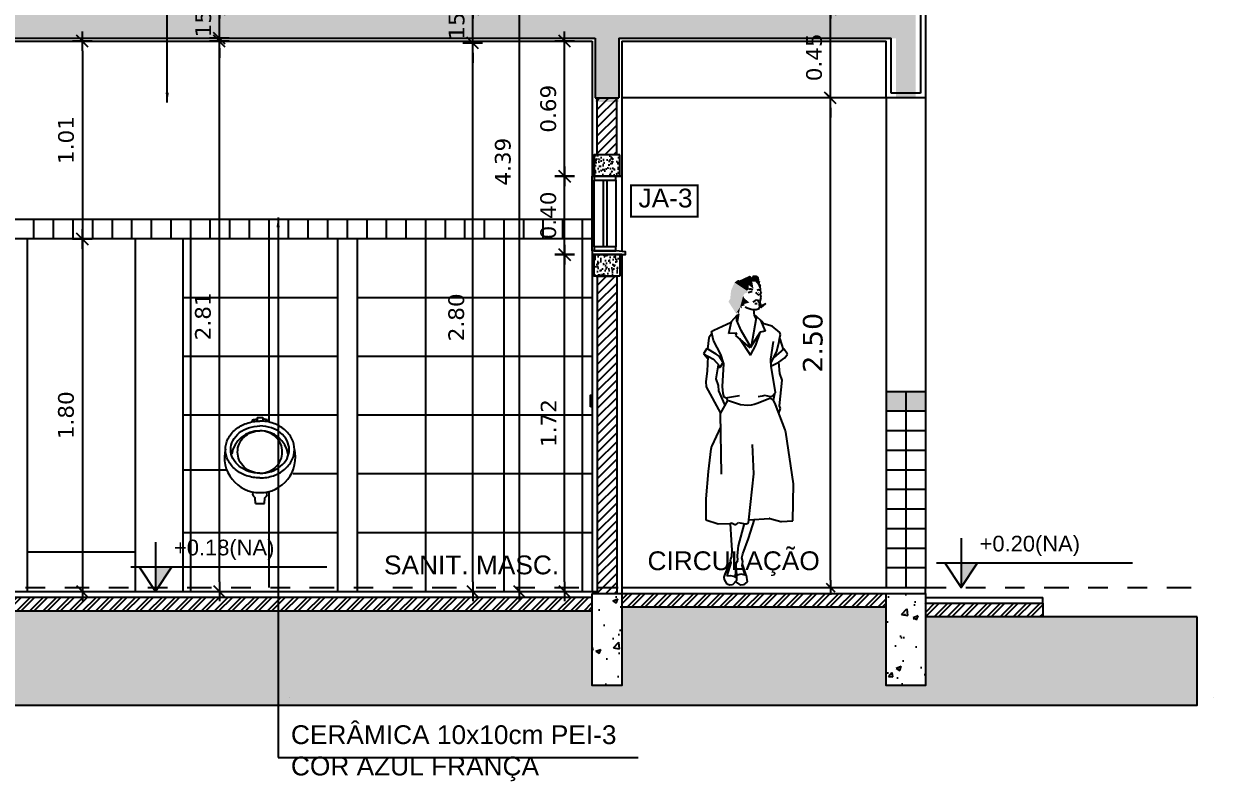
# Model space of a CAD drawing. Extents: x 12 to 194, y 116 to 198.
# Drawn here: x 34.03 to 40.1, y 174.65 to 178.52 of the extents above; entities that cross this region are included whole.
import ezdxf

# ---------------------------------------------------------------- set-up
doc = ezdxf.new("R2010")
doc.units = 0
doc.header["$LTSCALE"] = 0.005
doc.header["$PDMODE"] = 3
doc.linetypes.add('C5', pattern=[60, 50, -5, 0, -5])
doc.linetypes.add('TRAÇO-2PTOS_P', pattern=[0.625, 0.25, -0.125, 0, -0.125, 0, -0.125])
doc.layers.get('0').update_dxf_attribs({"linetype": 'CONTINUOUS'})
doc.layers.get('DEFPOINTS').update_dxf_attribs({"linetype": 'CONTINUOUS'})
for name, color, linetype in [('01', 1, 'CONTINUOUS'), ('0_HATCH', 1, 'CONTINUOUS'), ('252', 252, 'CONTINUOUS'), ('A-01', 1, 'CONTINUOUS'), ('A-BARRA', 2, 'CONTINUOUS'), ('A-JANELA', 3, 'CONTINUOUS'), ('A-WCCOZ', 7, 'CONTINUOUS'), ('AR-ESQ', 2, 'CONTINUOUS'), ('ARQ-ALV-CORTE', 5, 'CONTINUOUS'), ('ARQ-CTA-1_050', 1, 'CONTINUOUS'), ('ARQ-CTA-1_075', 1, 'CONTINUOUS'), ('ARQ-EXO-1_100', 251, 'C5'), ('ARQ-HTC', 9, 'CONTINUOUS'), ('ARQ-PIS-CORTE', 2, 'CONTINUOUS'), ('ARQ-SMB-1_050', 1, 'CONTINUOUS'), ('ARQ-SMB-1_100', 1, 'CONTINUOUS'), ('ARQ-TXT-1_075', 2, 'CONTINUOUS'), ('ESQUADRIA', 2, 'CONTINUOUS'), ('L_DECA', 7, 'CONTINUOUS'), ('SIM', 1, 'CONTINUOUS')]:
    doc.layers.add(name, color=color, linetype=linetype)
doc.styles.add('ESC-50-A20', font='arial.ttf', dxfattribs={"height": 0.1})
doc.styles.add('FNDE Text Cota 0075', font='verdana.ttf', dxfattribs={"height": 0.1})
doc.styles.add('FNDE Texto Cota 0025', font='verdana.ttf', dxfattribs={"height": 0.04})
doc.styles.add('FNDE Texto Cota 0050', font='verdana.ttf', dxfattribs={"height": 0.08})
doc.dimstyles.new('FNDE 1-0025', dxfattribs={"dimscale": 5, "dimtxt": 0.04, "dimasz": 0.01, "dimexe": 0.15, "dimexo": 0.15, "dimgap": 0.005, "dimtad": 1, "dimzin": 1, "dimdsep": 46, "dimtxsty": 'FNDE Texto Cota 0025', "dimblk": 'tic', "dimcen": 0.015, "dimdle": 0.15, "dimse1": 1, "dimse2": 1, "dimclrd": 251, "dimclre": 251, "dimclrt": 256, "dimaunit": 1, "dimadec": 3, "dimazin": 0, "dimtfac": 1, "dimtix": 1, "dimtmove": 2, "dimatfit": 3, "dimfxl": 0.15, "dimtvp": 1, "dimtolj": 1, "dimtzin": 0, "dimarcsym": 0})
doc.dimstyles.new('FNDE 1-0050', dxfattribs={"dimscale": 5, "dimtxt": 0.08, "dimasz": 0.01, "dimexe": 0.15, "dimexo": 0.15, "dimgap": 0.01, "dimtad": 1, "dimzin": 1, "dimdsep": 46, "dimtxsty": 'FNDE Texto Cota 0050', "dimblk": 'tic', "dimcen": 0.015, "dimdle": 0.15, "dimse1": 1, "dimse2": 1, "dimclrd": 251, "dimclre": 251, "dimclrt": 256, "dimaunit": 1, "dimadec": 3, "dimazin": 0, "dimtfac": 1, "dimtix": 1, "dimtmove": 2, "dimatfit": 3, "dimfxl": 0.15, "dimtvp": 1, "dimtolj": 1, "dimtzin": 0, "dimarcsym": 0})
doc.dimstyles.new('FNDE 1-075', dxfattribs={"dimscale": 2.5, "dimtxt": 0.1, "dimasz": 0.015, "dimexe": 0.15, "dimexo": 0.15, "dimgap": 0.015, "dimtad": 1, "dimzin": 4, "dimdsep": 46, "dimtxsty": 'FNDE Text Cota 0075', "dimblk": 'tic', "dimcen": 0.025, "dimdle": 0.15, "dimse1": 1, "dimse2": 1, "dimclrd": 251, "dimclre": 251, "dimclrt": 256, "dimaunit": 1, "dimadec": 3, "dimazin": 0, "dimtfac": 1, "dimtix": 1, "dimtmove": 2, "dimatfit": 3, "dimldrblk": 'DOTSMALL', "dimfxl": 0.15, "dimtvp": 1, "dimtolj": 1, "dimtzin": 0, "dimarcsym": 0})
pattern_1 = [(50, (84.715, 34.55552), (0.25505854, -0.02231472), [0.02667, -0.29337]), (355, (84.715, 34.55552), (-0.0493408, 0.2674796), [0.021336, -0.2346968]), (100.45144, (84.73625, 34.55366), (0.20571775, 0.24516485), [0.022666, -0.24932634]), (46.1842, (84.715, 34.62664), (0.37951066, -0.05885926), [0.040005, -0.440055]), (96.63556, (84.74662, 34.62174), (0.3323658, 0.3463966), [0.033999, -0.3739899]), (351.18415, (84.715, 34.62664), (0.3323658, 0.3463966), [0.032004, -0.3520436]), (21, (84.75056, 34.60886), (0.21226015, -0.14317128), [0.02667, -0.29337]), (326, (84.75056, 34.60886), (0.08652284, 0.25786315), [0.021336, -0.234696]), (71.45144, (84.76824, 34.59693), (0.298783, 0.11469188), [0.022666, -0.2493259]), (37.5, (84.715, 34.55552), (0.004324045, 0.118377054), [0, -0.2318512, 0, -0.238252, 0, -0.235585]), (7.5, (84.715, 34.55552), (0.09354753, 0.1402528), [0, -0.1358392, 0, -0.2265172, 0, -0.089789]), (327.5, (84.6357, 34.55552), (0.189826833, -0.00802024), [0, -0.0889, 0, -0.277368, 0, -0.368046]), (317.5, (84.60014, 34.55552), (0.20738085, 0.03559709), [0, -0.11557, 0, -0.1842008, 0, -0.261366])]
pattern_2 = [(45, (84.714996, 34.55552), (-0.02245064, 0.02245064), [])]
pattern_3 = [(45, (84.714996, 34.55552), (-0.03367596, 0.03367596), []), (45, (84.737447, 34.55552), (-0.03367596, 0.03367596), [])]

# ---------------------------------------------------------------- blocks, each defined once
blk = doc.blocks.new('MULHER5')
at = {"color": 0}
for p, q in [((0.1308, 1.5439), (0.1343, 1.5584)), ((0.1415, 1.5339), (0.1308, 1.5439)), ((0.076, 1.4995), (0.0908, 1.505)), ((0.0908, 1.505), (0.0971, 1.505)), ((0.1164, 1.4621), (0.1008, 1.45)), ((0.1207, 1.4598), (0.1164, 1.4621)), ((0.127, 1.4616), (0.1207, 1.4598)), ((0.1301, 1.4524), (0.127, 1.4616)), ((0.1375, 1.4561), (0.143, 1.4753)), ((0.1379, 1.4907), (0.1447, 1.502)), ((0.143, 1.4753), (0.1386, 1.4899)), ((0.1028, 1.414), (0.1163, 1.4142)), ((0.1086, 1.3832), (0.1047, 1.4137)), ((0.1096, 1.4448), (0.122, 1.4432)), ((0.1163, 1.4142), (0.1326, 1.4186)), ((0.1268, 1.4502), (0.1301, 1.4524)), ((0.1326, 1.4186), (0.135, 1.4278)), ((0.1342, 1.4385), (0.1375, 1.4561)), ((0.135, 1.4278), (0.1342, 1.4385)), ((-0.0983, 1.307), (-0.0099, 1.3486)), ((-0.0221, 1.2911), (-0.0091, 1.3523)), ((-0.0091, 1.3523), (0.0204, 1.3844)), ((0.0182, 1.3577), (0.0186, 1.3825)), ((0.0406, 1.3064), (0.0182, 1.3577)), ((0.0204, 1.3844), (0.0284, 1.3855)), ((0.021, 1.3512), (0.0286, 1.3912)), ((0.1165, 1.3705), (0.0911, 1.2248)), ((0.1081, 1.3834), (0.115, 1.381)), ((0.1165, 1.3659), (0.1086, 1.3832)), ((0.1107, 1.3768), (0.1165, 1.3705)), ((0.115, 1.381), (0.1439, 1.3546)), ((0.14, 1.3581), (0.1633, 1.3034)), ((0.1568, 1.3401), (0.1439, 1.3546)), ((0.1991, 1.3276), (0.1568, 1.3401)), ((-0.1087, 1.2911), (-0.1247, 1.2683)), ((-0.1111, 1.3015), (-0.0983, 1.307)), ((-0.1001, 1.2547), (-0.1111, 1.3015)), ((0.0182, 1.2928), (-0.0221, 1.2911)), ((0.0127, 1.2806), (0.0182, 1.2928)), ((0.087, 1.2184), (0.0127, 1.2806)), ((0.0903, 1.2202), (0.0406, 1.3064)), ((0.1373, 1.2983), (0.087, 1.2184)), ((0.1159, 1.2319), (0.1373, 1.2962)), ((0.1633, 1.3034), (0.1373, 1.2983)), ((0.2378, 1.2955), (0.1991, 1.3276)), ((0.2352, 1.2545), (0.2411, 1.2854)), ((0.2411, 1.2854), (0.2378, 1.2955)), ((-0.1247, 1.2683), (-0.1311, 1.2114)), ((-0.0822, 1.2185), (-0.1001, 1.2547)), ((-0.0641, 1.1844), (-0.0822, 1.2185)), ((0.0315, 1.2648), (0.0883, 1.1794)), ((0.0883, 1.1794), (0.1159, 1.2319)), ((0.1914, 1.159), (0.205, 1.2501)), ((0.2218, 1.2007), (0.2373, 1.2633)), ((0.2373, 1.2633), (0.2554, 1.2099)), ((-0.1355, 1.2137), (-0.1515, 1.1871)), ((-0.1515, 1.1871), (-0.1009, 1.1591)), ((-0.1509, 1.1869), (-0.1314, 1.1642)), ((-0.0864, 1.1856), (-0.1355, 1.2137)), ((-0.1301, 1.1734), (-0.1328, 1.0982)), ((-0.1009, 1.1591), (-0.0712, 1.1267)), ((-0.072, 1.1743), (-0.0864, 1.1856)), ((-0.0514, 1.1424), (-0.072, 1.1743)), ((-0.0474, 1.1351), (-0.0641, 1.1844)), ((0.1931, 1.1234), (0.1914, 1.159)), ((0.1924, 1.1371), (0.2218, 1.2007)), ((0.2585, 1.2127), (0.2057, 1.1658)), ((0.2331, 1.1448), (0.2641, 1.1664)), ((0.2769, 1.1856), (0.2585, 1.2127)), ((0.2641, 1.1664), (0.2769, 1.1856)), ((-0.1328, 1.0982), (-0.1398, 1.0456)), ((-0.087, 1.0599), (-0.0745, 1.1304)), ((-0.0768, 1.1174), (-0.0674, 1.1189)), ((-0.0712, 1.1267), (-0.0759, 1.1228)), ((-0.0674, 1.1189), (-0.0514, 1.1424)), ((-0.0542, 1.0197), (-0.0474, 1.1351)), ((0.1927, 1.1232), (0.2331, 1.1448)), ((0.2164, 0.9899), (0.1931, 1.1234)), ((0.2311, 1.1441), (0.2363, 1.0867)), ((-0.1398, 1.0456), (-0.1374, 1.0187)), ((-0.0745, 1.0248), (-0.087, 1.0599)), ((0.2483, 1.0526), (0.2349, 0.9223)), ((0.2363, 1.0867), (0.2483, 1.0526)), ((-0.1374, 1.0187), (-0.0649, 0.8842)), ((-0.0732, 0.9974), (-0.0745, 1.0248)), ((-0.0427, 0.929), (-0.0732, 0.9974)), ((-0.0519, 0.9836), (-0.0542, 1.0197)), ((-0.0464, 0.9655), (-0.0519, 0.9836)), ((0.0316, 0.9722), (-0.0394, 0.961)), ((0.1615, 0.9743), (0.1474, 0.971)), ((0.192, 0.9673), (0.1615, 0.9743)), ((0.2164, 0.9899), (0.1969, 0.9686)), ((0.2063, 0.9503), (0.2116, 0.9846)), ((-0.0296, 0.9485), (-0.0663, 0.8816)), ((-0.0402, 0.9615), (-0.0464, 0.9655)), ((-0.0296, 0.9485), (-0.0325, 0.962)), ((0.0368, 0.9274), (-0.0296, 0.9485)), ((-0.0271, 0.9531), (-0.0277, 0.9535)), ((0.0732, 0.9238), (0.0368, 0.9274)), ((0.0914, 0.9251), (0.0732, 0.9238)), ((0.1071, 0.9279), (0.0914, 0.9251)), ((0.1276, 0.9343), (0.1071, 0.9279)), ((0.1901, 0.9604), (0.1276, 0.9343)), ((0.1474, 0.971), (0.1278, 0.9667)), ((0.2063, 0.9503), (0.1901, 0.9604)), ((0.1969, 0.9686), (0.192, 0.9673)), ((0.2155, 0.9284), (0.205, 0.9512)), ((0.2656, 0.7984), (0.2155, 0.9284)), ((0.2349, 0.9223), (0.239, 0.9083)), ((-0.0663, 0.8816), (-0.0619, 0.5725)), ((0.239, 0.9083), (0.2316, 0.8847)), ((-0.0653, 0.8133), (-0.1097, 0.7173)), ((0.3075, 0.5236), (0.2686, 0.7873)), ((-0.1142, 0.7017), (-0.1283, 0.5854)), ((0.1047, 0.575), (0.098, 0.7237)), ((-0.1283, 0.5854), (-0.1397, 0.4463)), ((0.0795, 0.3398), (0.1047, 0.575)), ((0.3046, 0.3345), (0.3075, 0.5236)), ((-0.1397, 0.4463), (-0.1396, 0.3397)), ((-0.1396, 0.3392), (-0.0767, 0.3196)), ((-0.0767, 0.3196), (-0.0149, 0.3204)), ((-0.0158, 0.3204), (-0.0108, 0.2363)), ((-0.0149, 0.3204), (-0.0083, 0.3237)), ((-0.0083, 0.3237), (0.004, 0.3175)), ((0.0186, 0.3197), (0.0249, 0.3255)), ((0.0249, 0.3255), (0.0628, 0.3197)), ((0.0272, 0.2062), (0.0576, 0.3203)), ((0.0705, 0.3208), (0.0779, 0.3245)), ((0.0779, 0.3245), (0.0795, 0.3398)), ((0.0779, 0.2436), (0.0976, 0.3094)), ((0.0795, 0.3398), (0.1827, 0.3459)), ((0.0976, 0.3094), (0.1084, 0.3415)), ((0.1867, 0.3455), (0.2426, 0.3313)), ((0.2466, 0.3309), (0.3046, 0.3345)), ((0.049, 0.1666), (0.0779, 0.2436)), ((-0.0108, 0.2363), (-0.0078, 0.184)), ((-0.0078, 0.184), (-0.0082, 0.1515)), ((0.0215, 0.1574), (0.0272, 0.2062)), ((-0.0405, 0.0617), (-0.0134, 0.1249)), ((-0.0082, 0.1515), (-0.0163, 0.1345)), ((-0.0163, 0.1345), (-0.0118, 0.1199)), ((0.0151, 0.1175), (0.023, 0.1312)), ((0.023, 0.1312), (0.0215, 0.1574)), ((0.0433, 0.1448), (0.049, 0.1666)), ((0.0492, 0.1266), (0.0433, 0.1448)), ((0.0452, 0.1068), (0.0492, 0.1266)), ((-0.0459, 0.0465), (-0.0405, 0.0617)), ((-0.0118, 0.1199), (-0.0319, 0.053)), ((0.0111, 0.0451), (0.0151, 0.1175)), ((0.0135, 0.0919), (0.0159, 0.0565)), ((0.0138, 0.1087), (0.0172, 0.0567)), ((0.0172, 0.0567), (0.0386, 0.0637)), ((0.0386, 0.0637), (0.0523, 0.0597)), ((0.0609, 0.0574), (0.0452, 0.1068)), ((0.0464, 0.113), (0.0651, 0.0574)), ((-0.0443, 0.0339), (-0.0459, 0.0465)), ((-0.0302, 0.0115), (-0.0443, 0.0339)), ((-0.0319, 0.053), (-0.0143, 0.0555)), ((-0.0195, 0.0062), (-0.0302, 0.0115)), ((-0.0041, 0.0067), (-0.0195, 0.0062)), ((-0.0143, 0.0555), (0.0015, 0.0519)), ((0.0165, 0.0294), (-0.0041, 0.0067)), ((0.0015, 0.0519), (0.0111, 0.0451)), ((0.038, 0.0055), (0.0114, 0.0238)), ((0.0159, 0.0565), (0.0165, 0.0294)), ((0.0516, 0.0069), (0.038, 0.0055)), ((0.0709, 0.0226), (0.0516, 0.0069)), ((0.0523, 0.0597), (0.0653, 0.0562)), ((0.0653, 0.0562), (0.0709, 0.0226))]:
    blk.add_line(p, q, dxfattribs=at)
for centre, radius, start, end in [((0.0866, 1.4895), 0.0272, 62.0174, 104.29705), ((0.1491, 1.5194), 0.0376, 207.73327, 239.17042), ((0.1294, 1.503), 0.00993, 41.82017, 138.17983), ((0.1116, 1.5178), 0.1042, 240.55904, 265.1137), ((0.2173, 0.7797), 0.0518, 8.40382, 21.09804), ((-0.0627, 0.6955), 0.0518, 155.15591, 173.09317), ((0.0097, 0.3291), 0.013, 243.49787, 313.08617), ((0.0648, 0.3325), 0.013, 261.18188, 296.09563), ((0.1835, 0.333), 0.013, 75.73051, 93.41203), ((0.2458, 0.3439), 0.013, 255.73051, 273.51311)]:
    blk.add_arc(centre, radius, start, end, dxfattribs=at)
for points in [[(0.0337, 1.5626), (0.0796, 1.5376), (0.0849, 1.5863), (0.1033, 1.5197)], [(0.0849, 1.5863), (0.1033, 1.5197), (0.0948, 1.5782), (0.0969, 1.5566)], [(0.0948, 1.5782), (0.0969, 1.5566), (0.1007, 1.5885), (0.1138, 1.5547)], [(0.1007, 1.5885), (0.1138, 1.5547), (0.119, 1.588), (0.1259, 1.54)], [(0.119, 1.588), (0.1259, 1.54), (0.1343, 1.5584), (0.1308, 1.5439)], [(0.119, 1.588), (0.1302, 1.5793), (0.1343, 1.5584)], [(-0.0114, 1.5095), (0.07, 1.4985), (0.0068, 1.5512), (0.07, 1.5094)], [(0.0068, 1.5512), (0.07, 1.5094), (0.0238, 1.5641), (0.0788, 1.516)], [(0.0238, 1.5641), (0.0788, 1.516), (0.0337, 1.5626), (0.0796, 1.5376)], [(0.1308, 1.5439), (0.1415, 1.5339), (0.1259, 1.54), (0.1375, 1.5105)], [(0.1415, 1.5339), (0.1447, 1.502), (0.1375, 1.5105), (0.1364, 1.4987)], [(-0.0244, 1.4537), (0.0506, 1.4828), (-0.0152, 1.4686), (0.0585, 1.4957)], [(0.0138, 1.3938), (0.0351, 1.4254), (-0.0244, 1.4537), (0.0506, 1.4828)], [(-0.0152, 1.4686), (0.0585, 1.4957), (-0.0114, 1.5095), (0.07, 1.4985)], [(0.0506, 1.4828), (0.0351, 1.4254), (0.0569, 1.47), (0.0416, 1.4294)], [(0.0569, 1.47), (0.0416, 1.4294), (0.0827, 1.4487), (0.0564, 1.4416)], [(0.09, 1.505), (0.0971, 1.5057), (0.0916, 1.4987), (0.0963, 1.4995)], [(0.1329, 1.5034), (0.129, 1.5034), (0.1306, 1.4987), (0.1282, 1.4979)], [(0.1447, 1.502), (0.1364, 1.4987), (0.1379, 1.4907), (0.1338, 1.4956)], [(0.0138, 1.3938), (0.0351, 1.4254), (0.0213, 1.399)], [(0.0213, 1.399), (0.0291, 1.3916), (0.0351, 1.4254)], [(0.0351, 1.4254), (0.046, 1.4183), (0.0416, 1.4294)], [(0.0416, 1.4294), (0.058, 1.4343), (0.0564, 1.4416)], [(0.146, 1.4387), (0.1438, 1.4192), (0.1375, 1.4561), (0.1333, 1.4233)], [(0.1654, 1.4478), (0.1696, 1.441), (0.146, 1.4387), (0.1438, 1.4192)]]:
    blk.add_solid(points, dxfattribs=at)
blk = doc.blocks.new('tic')
at = {"color": 251}
for p, q in [((-1, 0), (1, 0)), ((0, -1), (0, 1))]:
    blk.add_line(p, q, dxfattribs=at)
blk.add_line((-0.6, -0.6), (0.6, 0.6))
blk = doc.blocks.new('*D32')
at = {"layer": 'ARQ-CTA-1_050', "color": 251, "lineweight": -2, "transparency": 16777216}
blk.add_line((36.5622, 179.9581), (36.5622, 175.6691), dxfattribs=at)
at = {"layer": 'DEFPOINTS', "color": 0, "transparency": 16777216}
for p in [(38.0211, 180.0081), (36.5622, 175.6191), (38.0211, 175.6191)]:
    blk.add_point(p, dxfattribs=at)
at = {"layer": 'ARQ-CTA-1_050', "color": 251, "lineweight": -2, "transparency": 16777216, "xscale": 0.05, "yscale": 0.05, "zscale": 0.05}
for p, rotation in [((36.5622, 180.0081), 90), ((36.5622, 175.6191), 270)]:
    blk.add_blockref('tic', p, dxfattribs=dict(at, rotation=rotation))
at = {"layer": 'ARQ-CTA-1_050', "transparency": 16777216, "insert": (36.4788, 177.8136), "char_height": 0.08, "attachment_point": 5, "rotation": 90, "style": 'FNDE Texto Cota 0050'}
blk.add_mtext('\\A1;4.39', dxfattribs=at)
blk = doc.blocks.new('*D26')
at = {"layer": 'ARQ-CTA-1_050', "color": 251, "lineweight": -2, "transparency": 16777216}
blk.add_line((36.3246, 175.6691), (36.3246, 178.3691), dxfattribs=at)
at = {"layer": 'DEFPOINTS', "color": 0, "transparency": 16777216}
for p in [(36.3246, 178.4191), (36.3246, 178.4191), (36.3246, 175.6191)]:
    blk.add_point(p, dxfattribs=at)
at = {"layer": 'ARQ-CTA-1_050', "color": 251, "lineweight": -2, "transparency": 16777216, "xscale": 0.05, "yscale": 0.05, "zscale": 0.05}
for p, rotation in [((36.3246, 178.4191), 90), ((36.3246, 175.6191), 270)]:
    blk.add_blockref('tic', p, dxfattribs=dict(at, rotation=rotation))
at = {"layer": 'ARQ-CTA-1_050', "transparency": 16777216, "insert": (36.2409, 177.0191), "char_height": 0.08, "attachment_point": 5, "rotation": 90, "style": 'FNDE Texto Cota 0050'}
blk.add_mtext('\\A1;2.80', dxfattribs=at)
blk = doc.blocks.new('*D27')
at = {"layer": 'ARQ-CTA-1_050', "color": 251, "lineweight": -2, "transparency": 16777216}
for p, q in [((36.3246, 178.6441), (36.3246, 178.6941)), ((36.3246, 178.4191), (36.3246, 178.5941)), ((36.3246, 178.3691), (36.3246, 178.3191))]:
    blk.add_line(p, q, dxfattribs=at)
at = {"layer": 'DEFPOINTS', "color": 0, "transparency": 16777216}
for p in [(36.3246, 178.5941), (36.6607, 178.5941), (36.6607, 178.4191)]:
    blk.add_point(p, dxfattribs=at)
at = {"layer": 'ARQ-CTA-1_050', "color": 251, "lineweight": -2, "transparency": 16777216, "xscale": 0.05, "yscale": 0.05, "zscale": 0.05}
for p, rotation in [((36.3246, 178.5941), 270), ((36.3246, 178.4191), 90)]:
    blk.add_blockref('tic', p, dxfattribs=dict(at, rotation=rotation))
at = {"layer": 'ARQ-CTA-1_050', "transparency": 16777216, "insert": (36.2427, 178.5066), "char_height": 0.08, "attachment_point": 5, "rotation": 90, "style": 'FNDE Texto Cota 0050'}
blk.add_mtext('\\A1;15', dxfattribs=at)
blk = doc.blocks.new('*D30')
at = {"layer": 'ARQ-CTA-1_075', "color": 251, "lineweight": -2, "ltscale": 10, "transparency": 16777216}
blk.add_line((38.1506, 175.6766), (38.1506, 178.1016), dxfattribs=at)
at = {"layer": 'DEFPOINTS', "color": 0, "ltscale": 10, "transparency": 16777216}
for p in [(38.1506, 178.1391), (38.627, 178.1391), (38.627, 175.6391)]:
    blk.add_point(p, dxfattribs=at)
at = {"layer": 'ARQ-CTA-1_075', "color": 251, "lineweight": -2, "ltscale": 10, "transparency": 16777216, "xscale": 0.0375, "yscale": 0.0375, "zscale": 0.0375}
for p, rotation in [((38.1506, 178.1391), 90), ((38.1506, 175.6391), 270)]:
    blk.add_blockref('tic', p, dxfattribs=dict(at, rotation=rotation))
at = {"layer": 'ARQ-CTA-1_075', "ltscale": 10, "transparency": 16777216, "insert": (38.061, 176.8891), "char_height": 0.1, "attachment_point": 5, "rotation": 90, "style": 'FNDE Text Cota 0075'}
blk.add_mtext('\\A1;2.50', dxfattribs=at)
blk = doc.blocks.new('_DotSmall')
at = {"color": 0, "linetype": 'ByBlock', "const_width": 0.5}
blk.add_lwpolyline([(-0.0625, 0, 1), (0.0625, 0, 1)], format="xyb", close=True, dxfattribs=at)
blk = doc.blocks.new('*D31')
at = {"layer": 'ARQ-CTA-1_050', "color": 251, "lineweight": -2, "transparency": 16777216}
for p, q in [((38.1506, 178.6441), (38.1506, 178.6941)), ((38.1506, 178.1391), (38.1506, 178.5941)), ((38.1506, 178.0891), (38.1506, 178.0391))]:
    blk.add_line(p, q, dxfattribs=at)
at = {"layer": 'DEFPOINTS', "color": 0, "transparency": 16777216}
for p in [(38.1506, 178.5941), (38.627, 178.5941), (38.627, 178.1391)]:
    blk.add_point(p, dxfattribs=at)
at = {"layer": 'ARQ-CTA-1_050', "color": 251, "lineweight": -2, "transparency": 16777216, "xscale": 0.05, "yscale": 0.05, "zscale": 0.05}
for p, rotation in [((38.1506, 178.5941), 270), ((38.1506, 178.1391), 90)]:
    blk.add_blockref('tic', p, dxfattribs=dict(at, rotation=rotation))
at = {"layer": 'ARQ-CTA-1_050', "transparency": 16777216, "insert": (38.0673, 178.3466), "char_height": 0.08, "attachment_point": 5, "rotation": 90, "style": 'FNDE Texto Cota 0050'}
blk.add_mtext('\\A1;0.45', dxfattribs=at)
blk = doc.blocks.new('MIC02')
at = {"layer": 'L_DECA'}
for p, q in [((-3.8, 84.66), (-3.8, 85.69)), ((-1.49, 86.9), (-1.49, 85.96)), ((-1.49, 86.9), (1.49, 86.9)), ((1.49, 86.9), (1.49, 85.96)), ((3.8, 84.66), (3.8, 85.69)), ((-3.7, 47.3), (-3.41, 48.78)), ((3.7, 47.3), (3.41, 48.78)), ((-2.31, 43), (-2.43, 45.85)), ((-2.31, 43), (2.31, 43)), ((2.31, 43), (2.43, 45.85))]:
    blk.add_line(p, q, dxfattribs=at)
at = {"layer": 'L_DECA', "color": 1}
for p, q in [((-1.49, 85.96), (-1.49, 84.95)), ((1.49, 85.96), (1.49, 84.95))]:
    blk.add_line(p, q, dxfattribs=at)
at = {"layer": 'L_DECA'}
for points in [[(-17.61, 70.49, -0.116997), (-16.33, 75.9, -0.10433), (-12.45, 80.75, -0.090308), (-6.88, 83.86, -0.082399), (0, 85, -0.082399)], [(-3.8, 85.69, -0.025023), (-1.49, 85.96, -0.082399)], [(17.61, 70.49, 0.116997), (16.33, 75.9, 0.10433), (12.45, 80.75, 0.090308), (6.88, 83.86, 0.082399), (0, 85, 0.082399)], [(3.8, 85.69, 0.025023), (1.49, 85.96, 0.082399)]]:
    blk.add_lwpolyline(points, format="xyb", dxfattribs=at)
at = {"layer": 'L_DECA', "color": 1}
for points in [[(0, 58.38, -0.081122), (-5.83, 59.33, -0.089523), (-10.53, 61.91, -0.104696), (-13.82, 65.96, -0.118707), (-14.9, 70.45, -0.118707), (-13.82, 74.93, -0.104696), (-10.53, 78.98, -0.089523), (-5.83, 81.57, -0.081122), (0, 82.52, -0.081122)], [(0, 58.38, -0.090996), (-4.31, 59.19, -0.096293), (-8.02, 61.51, -0.100487), (-10.54, 65.05, -0.103667), (-11.42, 69.16, -0.103667), (-10.58, 73.29, -0.100487), (-8.1, 76.85, -0.096293), (-4.42, 79.22, -0.093524), (0, 80.08, -0.093524)], [(0, 58.38, 0.081122), (5.83, 59.33, 0.089523), (10.53, 61.91, 0.104696), (13.82, 65.96, 0.118707), (14.9, 70.45, 0.118707), (13.82, 74.93, 0.104696), (10.53, 78.98, 0.089523), (5.83, 81.57, 0.081122), (0, 82.52, 0.081122)], [(0, 58.38, 0.090996), (4.31, 59.19, 0.096293), (8.02, 61.51, 0.100487), (10.54, 65.05, 0.103667), (11.42, 69.16, 0.103667), (10.58, 73.29, 0.100487), (8.1, 76.85, 0.096293), (4.42, 79.22, 0.093524), (0, 80.08, 0.093524)], [(0, 55.98, -0.082399), (-6.88, 57.13, -0.090308), (-12.45, 60.23, -0.10433), (-16.33, 65.09, -0.116997), (-17.61, 70.49, -0.116997)], [(0, 55.98, 0.082399), (6.88, 57.13, 0.090308), (12.45, 60.23, 0.10433), (16.33, 65.09, 0.116997), (17.61, 70.49, 0.116997)]]:
    blk.add_lwpolyline(points, format="xyb", dxfattribs=at)
for centre, start, end in [((-0.34, 65.85), 88.62234, 171.14737), ((0.34, 65.85), 8.85263, 91.37766)]:
    blk.add_arc(centre, 14.23, start, end, dxfattribs=at)
at = {"layer": 'L_DECA'}
for centre, radius, start, end in [((-0.14, 66.47), 17.99, 166.23853, 270.43086), ((0.14, 66.47), 17.99, 269.56914, 13.76147), ((-0.16, 49.11), 3.97, 207.06254, 235.13916), ((0.16, 49.11), 3.97, 304.86084, 332.93746)]:
    blk.add_arc(centre, radius, start, end, dxfattribs=at)
blk = doc.blocks.new('*D92')
at = {"layer": 'ARQ-CTA-1_050', "color": 251, "lineweight": -2, "transparency": 16777216}
blk.add_line((34.3324, 178.3791), (34.3324, 177.4691), dxfattribs=at)
at = {"layer": 'DEFPOINTS', "color": 0, "transparency": 16777216}
for p in [(34.2931, 178.4291), (34.051, 177.4191), (34.3324, 177.4191)]:
    blk.add_point(p, dxfattribs=at)
at = {"layer": 'ARQ-CTA-1_050', "color": 251, "lineweight": -2, "transparency": 16777216, "xscale": 0.05, "yscale": 0.05, "zscale": 0.05}
for p, rotation in [((34.3324, 178.4291), 90), ((34.3324, 177.4191), 270)]:
    blk.add_blockref('tic', p, dxfattribs=dict(at, rotation=rotation))
at = {"layer": 'ARQ-CTA-1_050', "transparency": 16777216, "insert": (34.2491, 177.9241), "char_height": 0.08, "attachment_point": 5, "rotation": 90, "style": 'FNDE Texto Cota 0050'}
blk.add_mtext('\\A1;1.01', dxfattribs=at)
blk = doc.blocks.new('*D93')
at = {"layer": 'ARQ-CTA-1_050', "color": 251, "lineweight": -2, "transparency": 16777216}
blk.add_line((34.3324, 177.3691), (34.3324, 175.6691), dxfattribs=at)
at = {"layer": 'DEFPOINTS', "color": 0, "transparency": 16777216}
for p in [(34.051, 177.4191), (34.3324, 175.6191), (34.601, 175.6191)]:
    blk.add_point(p, dxfattribs=at)
at = {"layer": 'ARQ-CTA-1_050', "color": 251, "lineweight": -2, "transparency": 16777216, "xscale": 0.05, "yscale": 0.05, "zscale": 0.05}
for p, rotation in [((34.3324, 177.4191), 90), ((34.3324, 175.6191), 270)]:
    blk.add_blockref('tic', p, dxfattribs=dict(at, rotation=rotation))
at = {"layer": 'ARQ-CTA-1_050', "transparency": 16777216, "insert": (34.2487, 176.5191), "char_height": 0.08, "attachment_point": 5, "rotation": 90, "style": 'FNDE Texto Cota 0050'}
blk.add_mtext('\\A1;1.80', dxfattribs=at)
blk = doc.blocks.new('*D96')
at = {"layer": 'ARQ-CTA-1_050', "color": 251, "lineweight": -2, "transparency": 16777216}
blk.add_line((36.7937, 175.6691), (36.7937, 177.2891), dxfattribs=at)
at = {"layer": 'DEFPOINTS', "color": 0, "transparency": 16777216}
for p in [(36.7937, 177.3391), (36.935, 177.3391), (36.935, 175.6191)]:
    blk.add_point(p, dxfattribs=at)
at = {"layer": 'ARQ-CTA-1_050', "color": 251, "lineweight": -2, "transparency": 16777216, "xscale": 0.05, "yscale": 0.05, "zscale": 0.05}
for p, rotation in [((36.7937, 177.3391), 90), ((36.7937, 175.6191), 270)]:
    blk.add_blockref('tic', p, dxfattribs=dict(at, rotation=rotation))
at = {"layer": 'ARQ-CTA-1_050', "transparency": 16777216, "insert": (36.712, 176.4791), "char_height": 0.08, "attachment_point": 5, "rotation": 90, "style": 'FNDE Texto Cota 0050'}
blk.add_mtext('\\A1;1.72', dxfattribs=at)
blk = doc.blocks.new('*D97')
at = {"layer": 'ARQ-CTA-1_050', "color": 251, "lineweight": -2, "transparency": 16777216}
blk.add_line((36.7937, 177.3891), (36.7937, 177.6891), dxfattribs=at)
at = {"layer": 'DEFPOINTS', "color": 0, "transparency": 16777216}
for p in [(36.7937, 177.7391), (36.935, 177.7391), (36.935, 177.3391)]:
    blk.add_point(p, dxfattribs=at)
at = {"layer": 'ARQ-CTA-1_050', "color": 251, "lineweight": -2, "transparency": 16777216, "xscale": 0.05, "yscale": 0.05, "zscale": 0.05}
for p, rotation in [((36.7937, 177.7391), 90), ((36.7937, 177.3391), 270)]:
    blk.add_blockref('tic', p, dxfattribs=dict(at, rotation=rotation))
at = {"layer": 'ARQ-CTA-1_050', "transparency": 16777216, "insert": (36.7104, 177.5391), "char_height": 0.08, "attachment_point": 5, "rotation": 90, "style": 'FNDE Texto Cota 0050'}
blk.add_mtext('\\A1;0.40', dxfattribs=at)
blk = doc.blocks.new('*D98')
at = {"layer": 'ARQ-CTA-1_050', "color": 251, "lineweight": -2, "transparency": 16777216}
blk.add_line((36.7937, 177.7891), (36.7937, 178.3791), dxfattribs=at)
at = {"layer": 'DEFPOINTS', "color": 0, "transparency": 16777216}
for p in [(36.7937, 178.4291), (36.935, 178.4291), (36.935, 177.7391)]:
    blk.add_point(p, dxfattribs=at)
at = {"layer": 'ARQ-CTA-1_050', "color": 251, "lineweight": -2, "transparency": 16777216, "xscale": 0.05, "yscale": 0.05, "zscale": 0.05}
for p, rotation in [((36.7937, 178.4291), 90), ((36.7937, 177.7391), 270)]:
    blk.add_blockref('tic', p, dxfattribs=dict(at, rotation=rotation))
at = {"layer": 'ARQ-CTA-1_050', "transparency": 16777216, "insert": (36.7104, 178.0841), "char_height": 0.08, "attachment_point": 5, "rotation": 90, "style": 'FNDE Texto Cota 0050'}
blk.add_mtext('\\A1;0.69', dxfattribs=at)
blk = doc.blocks.new('FNDE-Nível Corte-1_050')
blk.add_hatch(color=251).paths.add_polyline_path([(140.6568, -0.1868), (140.7408, -0.1868), (140.6568, -0.3128)])
at = {"color": 251}
for p, q in [((140.6568, -0.0608), (140.6568, -0.3128)), ((140.5308, -0.1868), (141.5308, -0.1868))]:
    blk.add_line(p, q, dxfattribs=at)
blk.add_lwpolyline([(140.5728, -0.1868), (140.6568, -0.3128), (140.7408, -0.1868)], dxfattribs=at)
blk = doc.blocks.new('*D169')
at = {"layer": 'ARQ-CTA-1_050', "color": 251, "lineweight": -2, "transparency": 16777216}
for p, q in [((35.0314, 178.6441), (35.0314, 178.6941)), ((35.0314, 178.4441), (35.0314, 178.5941)), ((35.0314, 178.3941), (35.0314, 178.3441))]:
    blk.add_line(p, q, dxfattribs=at)
at = {"layer": 'DEFPOINTS', "color": 0, "transparency": 16777216}
for p in [(34.6953, 178.5941), (35.0314, 178.5941), (34.6953, 178.4441)]:
    blk.add_point(p, dxfattribs=at)
at = {"layer": 'ARQ-CTA-1_050', "color": 251, "lineweight": -2, "transparency": 16777216, "xscale": 0.05, "yscale": 0.05, "zscale": 0.05}
for p, rotation in [((35.0314, 178.5941), 270), ((35.0314, 178.4441), 90)]:
    blk.add_blockref('tic', p, dxfattribs=dict(at, rotation=rotation))
at = {"layer": 'ARQ-CTA-1_050', "transparency": 16777216, "insert": (34.9495, 178.5191), "char_height": 0.08, "attachment_point": 5, "rotation": 90, "style": 'FNDE Texto Cota 0050'}
blk.add_mtext('\\A1;15', dxfattribs=at)
blk = doc.blocks.new('*D170')
at = {"layer": 'ARQ-CTA-1_050', "color": 251, "lineweight": -2, "transparency": 16777216}
blk.add_line((35.0314, 175.6691), (35.0314, 178.3791), dxfattribs=at)
at = {"layer": 'DEFPOINTS', "color": 0, "transparency": 16777216}
for p in [(35.0314, 178.4291), (35.0941, 178.4291), (35.0941, 175.6191)]:
    blk.add_point(p, dxfattribs=at)
at = {"layer": 'ARQ-CTA-1_050', "color": 251, "lineweight": -2, "transparency": 16777216, "xscale": 0.05, "yscale": 0.05, "zscale": 0.05}
for p, rotation in [((35.0314, 178.4291), 90), ((35.0314, 175.6191), 270)]:
    blk.add_blockref('tic', p, dxfattribs=dict(at, rotation=rotation))
at = {"layer": 'ARQ-CTA-1_050', "transparency": 16777216, "insert": (34.9478, 177.0241), "char_height": 0.08, "attachment_point": 5, "rotation": 90, "style": 'FNDE Texto Cota 0050'}
blk.add_mtext('\\A1;2.81', dxfattribs=at)

msp = doc.modelspace()

# ---------------------------------------------------------------- hatches: boundary and pattern name
at = {"layer": '0_HATCH'}
msp.add_hatch(color=160, dxfattribs=at).paths.add_polyline_path([(38.635, 176.6391), (38.435, 176.6391), (38.435, 176.5391), (38.635, 176.5391)])
at = {"layer": 'ARQ-HTC'}
h = msp.add_hatch(dxfattribs=at)
h.set_pattern_fill('AR-CONC', color=251, scale=0.0014, style=0)
h.set_pattern_definition(pattern_1)
h.paths.add_polyline_path([(38.585, 178.5741), (32.35, 178.5741), (32.35, 178.1191), (32.47, 178.1191), (32.47, 178.4441), (36.95, 178.4441), (36.95, 178.1191), (37.07, 178.1191), (37.07, 178.4441), (38.485, 178.4441), (38.485, 178.1441), (38.585, 178.1441)])
h = msp.add_hatch(dxfattribs=at)
h.set_pattern_fill('ANSI31', color=251, scale=0.01, style=0)
h.set_pattern_definition(pattern_2)
h.paths.add_polyline_path([(36.96, 178.1391), (37.06, 178.1391), (37.06, 177.8491), (36.96, 177.8491)])
h = msp.add_hatch(dxfattribs=at)
h.set_pattern_fill('AR-CONC', color=256, scale=0.0003, style=0)
h.set_pattern_definition([(50, (32.335497, 176.98911), (0.0546554, -0.00478173), [0.005715, -0.062865]), (355, (32.335497, 176.98911), (-0.01057285, 0.057317), [0.004572, -0.050292]), (100.451, (32.34005, 176.98871), (0.04408275, 0.052535), [0.004857, -0.053427]), (46.1842, (32.3355, 177.00435), (0.0813237, -0.0126127), [0.0085725, -0.0942975]), (96.6356, (32.34227, 177.0033), (0.0712213, 0.0742277), [0.0072855, -0.0801405]), (351.184, (32.3355, 177.00435), (0.0712214, 0.0742275), [0.006858, -0.075438]), (21, (32.343117, 177.00054), (0.04548446, -0.03067966), [0.005715, -0.062865]), (326, (32.343117, 177.00054), (0.0185406, 0.0552564), [0.004572, -0.050292]), (71.4514, (32.346907, 176.997984), (0.06402495, 0.02457686), [0.004857, -0.053427]), (37.5, (32.335497, 176.98911), (0.00092658, 0.02536651), [0, -0.0496824, 0, -0.051054, 0, -0.0504825]), (7.5, (32.335497, 176.98911), (0.0200459, 0.03005417), [0, -0.0291084, 0, -0.0485394, 0, -0.0192405]), (327.5, (32.318504, 176.98911), (0.04067718, -0.00171862), [0, -0.01905, 0, -0.059436, 0, -0.078867]), (317.5, (32.310884, 176.98911), (0.04443875, 0.00762795), [0, -0.024765, 0, -0.0394716, 0, -0.056007])])
h.paths.add_polyline_path([(36.945, 177.7391), (37.075, 177.7391), (37.075, 177.8491), (36.945, 177.8491)])
h = msp.add_hatch(dxfattribs=at)
h.set_pattern_fill('AR-CONC', color=256, scale=0.0003, style=0)
h.set_pattern_definition([(50, (32.335497, 177.22911), (0.0546554, -0.00478173), [0.005715, -0.062865]), (355, (32.335497, 177.22911), (-0.01057285, 0.057317), [0.004572, -0.050292]), (100.451, (32.34005, 177.22871), (0.04408275, 0.052535), [0.004857, -0.053427]), (46.1842, (32.3355, 177.24435), (0.0813237, -0.0126127), [0.0085725, -0.0942975]), (96.6356, (32.34227, 177.2433), (0.0712213, 0.0742277), [0.0072855, -0.0801405]), (351.184, (32.3355, 177.24435), (0.0712214, 0.0742275), [0.006858, -0.075438]), (21, (32.343117, 177.24054), (0.04548446, -0.03067966), [0.005715, -0.062865]), (326, (32.343117, 177.24054), (0.0185406, 0.0552564), [0.004572, -0.050292]), (71.4514, (32.346907, 177.237984), (0.06402495, 0.02457686), [0.004857, -0.053427]), (37.5, (32.335497, 177.22911), (0.00092658, 0.02536651), [0, -0.0496824, 0, -0.051054, 0, -0.0504825]), (7.5, (32.335497, 177.22911), (0.0200459, 0.03005417), [0, -0.0291084, 0, -0.0485394, 0, -0.0192405]), (327.5, (32.318504, 177.22911), (0.04067718, -0.00171862), [0, -0.01905, 0, -0.059436, 0, -0.078867]), (317.5, (32.310884, 177.22911), (0.04443875, 0.00762795), [0, -0.024765, 0, -0.0394716, 0, -0.056007])])
h.paths.add_polyline_path([(36.945, 177.3391), (37.075, 177.3391), (37.075, 177.2291), (36.945, 177.2291)])
h = msp.add_hatch(dxfattribs=at)
h.set_pattern_fill('ANSI31', color=251, scale=0.01, style=0)
h.set_pattern_definition(pattern_2)
h.paths.add_polyline_path([(36.96, 177.2291), (37.06, 177.2291), (37.06, 175.6091), (36.96, 175.6091)])
h = msp.add_hatch(dxfattribs=at)
h.set_pattern_fill('ANSI32', color=251, scale=0.005, style=0)
h.set_pattern_definition(pattern_3)
h.paths.add_polyline_path([(36.935, 175.5891), (32.485, 175.5891), (32.485, 175.5191), (36.935, 175.5191)])
h = msp.add_hatch(dxfattribs=at)
h.set_pattern_fill('AR-CONC', color=251, scale=0.0014, style=0)
h.set_pattern_definition(pattern_1)
h.paths.add_polyline_path([(37.085, 175.6091), (36.935, 175.6091), (36.935, 175.1391), (37.085, 175.1391)])
h = msp.add_hatch(dxfattribs=at)
h.set_pattern_fill('ANSI32', color=251, scale=0.005, style=0)
h.set_pattern_definition(pattern_3)
h.paths.add_polyline_path([(38.435, 175.6091), (37.085, 175.6091), (37.085, 175.5391), (38.435, 175.5391)])
h = msp.add_hatch(dxfattribs=at)
h.set_pattern_fill('AR-CONC', color=251, scale=0.0014, style=0)
h.set_pattern_definition(pattern_1)
h.paths.add_polyline_path([(38.635, 175.6091), (38.435, 175.6091), (38.435, 175.1391), (38.635, 175.1391)])
h = msp.add_hatch(dxfattribs=at)
h.set_pattern_fill('EARTH', color=252, scale=0.02, angle=45, style=0)
h.set_pattern_definition([(45, (84.715, 34.55552), (1e-17, 0.17960512), [0.127, -0.127]), (45, (84.68132, 34.5892), (1e-17, 0.17960512), [0.127, -0.127]), (45, (84.64764, 34.62287), (1e-17, 0.17960512), [0.127, -0.127]), (135, (84.64764, 34.64532), (-0.17960512, 1e-17), [0.127, -0.127]), (135, (84.68132, 34.679), (-0.17960512, 1e-17), [0.127, -0.127]), (135, (84.715, 34.71267), (-0.17960512, 1e-17), [0.127, -0.127])])
h.paths.add_polyline_path([(40.023, 175.4891), (38.635, 175.4891), (38.635, 175.1391), (38.435, 175.1391), (38.435, 175.5391), (37.085, 175.5391), (37.085, 175.1391), (36.935, 175.1391), (36.935, 175.5191), (32.485, 175.5191), (32.485, 175.1391), (32.335, 175.1391), (32.335, 175.4891), (30.5547, 175.4891), (30.5547, 175.0391), (40.023, 175.0391)])
h = msp.add_hatch(dxfattribs=at)
h.set_pattern_fill('ANSI32', color=251, scale=0.005, style=0)
h.set_pattern_definition(pattern_3)
h.paths.add_polyline_path([(39.235, 175.5591), (38.635, 175.5591), (38.635, 175.4891), (39.235, 175.4891)])

# ---------------------------------------------------------------- linework, layer by layer
at = {"color": 1}
for p, q in [((36.935, 178.4291), (36.935, 177.7391)), ((37.085, 178.4291), (37.085, 177.7391)), ((37.085, 178.4291), (38.435, 178.4291)), ((38.435, 178.1391), (38.435, 178.4291)), ((38.635, 178.1391), (38.435, 178.1391))]:
    msp.add_line(p, q, dxfattribs=at)
at = {"layer": '01'}
for p, q in [((32.485, 178.4291), (36.935, 178.4291)), ((36.935, 177.7391), (37.085, 177.7391)), ((36.935, 177.3391), (36.935, 175.6191)), ((37.085, 177.3391), (36.935, 177.3391)), ((37.085, 177.3391), (37.085, 175.5391))]:
    msp.add_line(p, q, dxfattribs=at)
at = {"layer": '01', "color": 251}
for p, q in [((38.435, 178.1391), (37.085, 178.1391)), ((36.935, 177.3591), (36.935, 177.7391)), ((37.085, 177.7391), (37.085, 177.3559)), ((35.285, 175.6391), (35.285, 176.1297))]:
    msp.add_line(p, q, dxfattribs=at)
at = {"layer": '252'}
for p, q in [((36.935, 177.5191), (32.485, 177.5191)), ((34.085, 177.4191), (34.085, 177.5191)), ((34.185, 177.4191), (34.185, 177.5191)), ((34.285, 177.4191), (34.285, 177.5191)), ((34.385, 177.4191), (34.385, 177.5191)), ((34.485, 177.4191), (34.485, 177.5191)), ((34.585, 177.4191), (34.585, 177.5191)), ((34.685, 177.4191), (34.685, 177.5191)), ((34.785, 177.4191), (34.785, 177.5191)), ((34.885, 175.6191), (34.885, 177.5191)), ((34.985, 177.4191), (34.985, 177.5191)), ((35.085, 177.4191), (35.085, 177.5191)), ((35.185, 177.4191), (35.185, 177.5191)), ((35.285, 176.484), (35.285, 177.5191)), ((35.385, 177.4191), (35.385, 177.5191)), ((35.485, 177.4191), (35.485, 177.5191)), ((35.585, 177.4191), (35.585, 177.5191)), ((35.685, 177.4191), (35.685, 177.5191)), ((35.785, 177.4191), (35.785, 177.5191)), ((35.885, 177.4191), (35.885, 177.5191)), ((35.985, 177.4191), (35.985, 177.5191)), ((36.085, 175.6191), (36.085, 177.5191)), ((36.185, 177.4191), (36.185, 177.5191)), ((36.285, 177.4191), (36.285, 177.5191)), ((36.385, 177.4191), (36.385, 177.5191)), ((36.485, 175.6191), (36.485, 177.5191)), ((36.585, 177.4191), (36.585, 177.5191)), ((36.685, 177.4191), (36.685, 177.5191)), ((36.785, 177.4191), (36.785, 177.5191)), ((36.885, 175.6191), (36.885, 177.5191)), ((36.935, 177.4191), (32.485, 177.4191)), ((35.635, 177.1191), (34.845, 177.1191)), ((36.935, 177.1191), (35.735, 177.1191)), ((35.635, 176.8191), (34.845, 176.8191)), ((36.935, 176.8191), (35.735, 176.8191)), ((38.635, 176.6391), (38.435, 176.6391)), ((38.535, 176.6391), (38.535, 175.6391)), ((35.635, 176.5191), (34.845, 176.5191)), ((36.935, 176.5191), (35.735, 176.5191)), ((38.635, 176.5391), (38.435, 176.5391)), ((38.635, 176.4391), (38.435, 176.4391)), ((38.635, 176.3391), (38.435, 176.3391)), ((35.0693, 176.2391), (34.845, 176.2391)), ((35.635, 176.2191), (35.4077, 176.2191)), ((36.935, 176.2191), (35.735, 176.2191)), ((38.635, 176.2391), (38.435, 176.2391)), ((38.635, 176.1391), (38.435, 176.1391)), ((38.635, 176.0391), (38.435, 176.0391)), ((35.635, 175.9191), (34.845, 175.9191)), ((36.935, 175.9191), (35.735, 175.9191)), ((38.635, 175.9391), (38.435, 175.9391)), ((38.635, 175.8391), (38.435, 175.8391)), ((38.635, 175.7391), (38.435, 175.7391))]:
    msp.add_line(p, q, dxfattribs=at)
at = {"layer": 'A-01'}
for p, q in [((38.635, 178.842), (38.635, 178.1391)), ((38.435, 178.1391), (38.435, 175.6391)), ((38.635, 178.1391), (38.635, 175.6391)), ((34.845, 177.4191), (34.015, 177.4191)), ((34.051, 177.4191), (34.051, 175.6191)), ((34.601, 177.4191), (34.601, 175.6191)), ((34.845, 177.4191), (34.845, 175.6191)), ((34.601, 175.8191), (34.051, 175.8191))]:
    msp.add_line(p, q, dxfattribs=at)
at = {"layer": 'A-BARRA'}
msp.add_lwpolyline([(36.925, 176.5612), (36.925, 176.6212), (36.935, 176.6212), (36.935, 176.5612)], close=True, dxfattribs=at)
at = {"layer": 'A-JANELA'}
for p, q in [((37.085, 177.7391), (36.935, 177.7391)), ((37.085, 177.3391), (36.935, 177.3391))]:
    msp.add_line(p, q, dxfattribs=at)
at = {"layer": 'A-WCCOZ', "color": 2}
for p, q in [((35.635, 177.4191), (35.635, 175.6191)), ((35.735, 177.4191), (35.635, 177.4191)), ((35.735, 177.4191), (35.735, 175.6191))]:
    msp.add_line(p, q, dxfattribs=at)
at = {"layer": 'A-WCCOZ'}
msp.add_lwpolyline([(35.2005, 176.496), (35.2005, 176.4857)], dxfattribs=at)
at = {"layer": 'AR-ESQ', "color": 1}
for p, q in [((36.945, 177.3791), (36.945, 177.7191)), ((36.99, 177.7191), (36.99, 177.3791)), ((37.01, 177.7191), (37.01, 177.3791)), ((37.055, 177.7191), (37.055, 177.3791))]:
    msp.add_line(p, q, dxfattribs=at)
at = {"layer": 'AR-ESQ'}
msp.add_line((36.955, 177.2291), (37.065, 177.2291), dxfattribs=at)
for points in [[(37.055, 177.7191), (37.055, 177.7391), (36.945, 177.7391), (36.945, 177.7191)], [(37.055, 177.3591), (37.055, 177.3791), (36.945, 177.3791), (36.945, 177.3591)]]:
    msp.add_lwpolyline(points, close=True, dxfattribs=at)
at = {"layer": 'ARQ-ALV-CORTE'}
for p, q in [((38.61, 178.817), (38.61, 178.1641)), ((32.47, 178.4441), (36.95, 178.4441)), ((36.95, 178.4441), (36.95, 178.1391)), ((37.07, 178.4441), (37.07, 178.1391)), ((37.07, 178.4441), (38.46, 178.4441)), ((38.46, 178.1641), (38.46, 178.4441)), ((36.95, 178.1391), (37.07, 178.1391)), ((36.96, 177.8491), (36.96, 178.1391)), ((37.06, 177.8491), (37.06, 178.1391)), ((38.61, 178.1641), (38.46, 178.1641)), ((36.96, 177.2291), (36.96, 175.6091)), ((37.06, 177.2291), (37.06, 175.6091)), ((36.935, 175.5891), (32.485, 175.5891)), ((36.935, 175.6091), (38.635, 175.6091)), ((38.435, 175.5391), (37.085, 175.5391)), ((38.635, 175.5591), (39.235, 175.5591)), ((39.235, 175.5591), (39.235, 175.4891)), ((36.935, 175.5191), (32.485, 175.5191)), ((40.023, 175.4891), (38.635, 175.4891))]:
    msp.add_line(p, q, dxfattribs=at)
for points in [[(37.075, 177.8491), (36.945, 177.8491), (36.945, 177.7391), (37.075, 177.7391)], [(37.075, 177.2291), (36.945, 177.2291), (36.945, 177.3391), (37.075, 177.3391)], [(36.935, 175.6091), (37.085, 175.6091), (37.085, 175.1391), (36.935, 175.1391)], [(38.435, 175.6091), (38.635, 175.6091), (38.635, 175.1391), (38.435, 175.1391)]]:
    msp.add_lwpolyline(points, close=True, dxfattribs=at)
at = {"layer": 'ARQ-EXO-1_100', "color": 252, "linetype": 'TRAÇO-2PTOS_P', "ltscale": 100}
msp.add_line((29.2419, 175.6391), (40.023, 175.6391), dxfattribs=at)
at = {"layer": 'ARQ-HTC', "color": 252}
msp.add_lwpolyline([(30.5547, 175.4891), (30.5547, 175.0391), (40.023, 175.0391), (40.023, 175.4891)], dxfattribs=at)
at = {"layer": 'ARQ-PIS-CORTE'}
for p, q in [((32.46, 175.6191), (36.96, 175.6191)), ((37.085, 175.6391), (38.635, 175.6391)), ((38.635, 175.6091), (38.635, 175.6391)), ((38.635, 175.5891), (39.235, 175.5891)), ((39.235, 175.5591), (39.235, 175.5891))]:
    msp.add_line(p, q, dxfattribs=at)
at = {"layer": 'ARQ-SMB-1_100', "color": 252, "ltscale": 10, "const_width": 0.0107}
msp.add_lwpolyline([(37.1321, 177.5329), (37.4731, 177.5329), (37.4731, 177.6929), (37.1321, 177.6929)], close=True, dxfattribs=at)
at = {"layer": 'ESQUADRIA'}
msp.add_line((36.945, 177.3591), (36.945, 177.3591), dxfattribs=at)
msp.add_lwpolyline([(37.085, 177.3391), (37.105, 177.3391), (37.105, 177.3537), (37.055, 177.3591), (36.945, 177.3591), (36.935, 177.3591), (36.935, 177.3391)], close=True, dxfattribs=at)
at = {"layer": 'SIM'}
for p, q in [((35.3898, 175.0753), (35.3898, 175.0753)), ((40.1044, 175.0753), (40.1044, 175.0753))]:
    msp.add_line(p, q, dxfattribs=at)

# ---------------------------------------------------------------- block references
at = {"layer": '252', "xscale": 0.01, "yscale": 0.01, "zscale": 0.01}
msp.add_blockref('MIC02', (35.2385, 175.6391), dxfattribs=at)
at = {"layer": 'A-01'}
msp.add_blockref('MULHER5', (37.6544, 175.6456), dxfattribs=at)
at = {"layer": 'ARQ-SMB-1_050'}
for p in [(-101.839, 175.9519), (-105.9515, 175.9319)]:
    msp.add_blockref('FNDE-Nível Corte-1_050', p, dxfattribs=at)

# ---------------------------------------------------------------- texts
at = {"layer": 'ARQ-CTA-1_050', "style": 'ESC-50-A20'}
for tag, p in [('+0.20(NA)', (38.9121, 175.8236)), ('+0.18(NA)', (34.7997, 175.8036))]:
    msp.add_attdef(tag, p, 'NA', height=0.08, dxfattribs=at)
at = {"layer": 'ARQ-TXT-1_075', "char_height": 0.096, "attachment_point": 1, "style": 'ESC-50-A20'}
for s, insert in [('CIRCULAÇÃO', (37.2169, 175.824)), ('SANIT. MASC.', (35.8717, 175.8028))]:
    msp.add_mtext_dynamic_manual_height_columns(s, width=1.144669, gutter_width=0.5, heights=[0], dxfattribs=dict(at, insert=insert))
at = {"layer": 'ARQ-TXT-1_075', "insert": (35.3967, 174.9359), "char_height": 0.096, "width": 1.998745, "attachment_point": 1, "style": 'ESC-50-A20'}
msp.add_mtext('CERÂMICA 10x10cm PEI-3\\PCOR AZUL FRANÇA', dxfattribs=at)
at = {"layer": 'ARQ-TXT-1_075', "style": 'ESC-50-A20'}
msp.add_attdef('JA-3', (37.1709, 177.58), '', height=0.096, dxfattribs=at)

# ---------------------------------------------------------------- dimensions: what is measured, and where the dimension line sits
at = {"layer": 'ARQ-CTA-1_050'}
for base, p1, p2, picture, middle in [((36.5622, 175.6191), (38.0211, 180.0081), (38.0211, 175.6191), '*D32', (36.4788, 177.8136)), ((34.3324, 177.4191), (34.2931, 178.4291), (34.051, 177.4191), '*D92', (34.2491, 177.9241)), ((35.0314, 178.4291), (35.0941, 175.6191), (35.0941, 178.4291), '*D170', (34.9478, 177.0241)), ((36.3246, 178.4191), (36.3246, 175.6191), (36.3246, 178.4191), '*D26', (36.2409, 177.0191)), ((36.7937, 178.4291), (36.935, 177.7391), (36.935, 178.4291), '*D98', (36.7104, 178.0841)), ((36.7937, 177.7391), (36.935, 177.3391), (36.935, 177.7391), '*D97', (36.7104, 177.5391)), ((34.3324, 175.6191), (34.051, 177.4191), (34.601, 175.6191), '*D93', (34.2487, 176.5191)), ((36.7937, 177.3391), (36.935, 175.6191), (36.935, 177.3391), '*D96', (36.712, 176.4791))]:
    dim = msp.add_linear_dim(base=base, p1=p1, p2=p2, angle=90, dimstyle='FNDE 1-0050', override={"dimtad": 0}, dxfattribs=at)
    dim.commit()
    dim.dimension.update_dxf_attribs({"geometry": picture, "text_midpoint": middle})
for base, p1, p2, picture, middle in [((35.0314, 178.5941), (34.6953, 178.4441), (34.6953, 178.5941), '*D169', (34.9495, 178.5191)), ((36.3246, 178.5941), (36.6607, 178.4191), (36.6607, 178.5941), '*D27', (36.2427, 178.5066))]:
    dim = msp.add_linear_dim(base=base, p1=p1, p2=p2, angle=90, text='15', dimstyle='FNDE 1-0050', override={"dimtad": 0}, dxfattribs=at)
    dim.commit()
    dim.dimension.update_dxf_attribs({"geometry": picture, "text_midpoint": middle})
dim = msp.add_linear_dim(base=(38.1506, 178.5941), p1=(38.627, 178.1391), p2=(38.627, 178.5941), angle=90, text='0.45', dimstyle='FNDE 1-0050', override={"dimtad": 0}, dxfattribs=at)
dim.commit()
dim.dimension.update_dxf_attribs({"geometry": '*D31', "text_midpoint": (38.0673, 178.3466), "dimtype": 160})
at = {"layer": 'ARQ-CTA-1_075', "ltscale": 10}
dim = msp.add_linear_dim(base=(38.1506, 178.1391), p1=(38.627, 175.6391), p2=(38.627, 178.1391), angle=90, dimstyle='FNDE 1-075', dxfattribs=at)
dim.commit()
dim.dimension.update_dxf_attribs({"geometry": '*D30', "text_midpoint": (38.061, 176.8891)})

# ---------------------------------------------------------------- leaders
at = {"layer": 'ARQ-SMB-1_100'}
for points in [[(34.7652, 178.1158), (34.7652, 180.5182), (32.8137, 180.5182)], [(35.3314, 177.529), (35.3314, 174.7719), (37.1683, 174.7719)]]:
    msp.add_leader(points, dimstyle='FNDE 1-0025', override={"dimtad": 0, "dimfxl": 0.025, "dimarcsym": 1}, dxfattribs=at)

doc.saveas('drawing.dxf')
